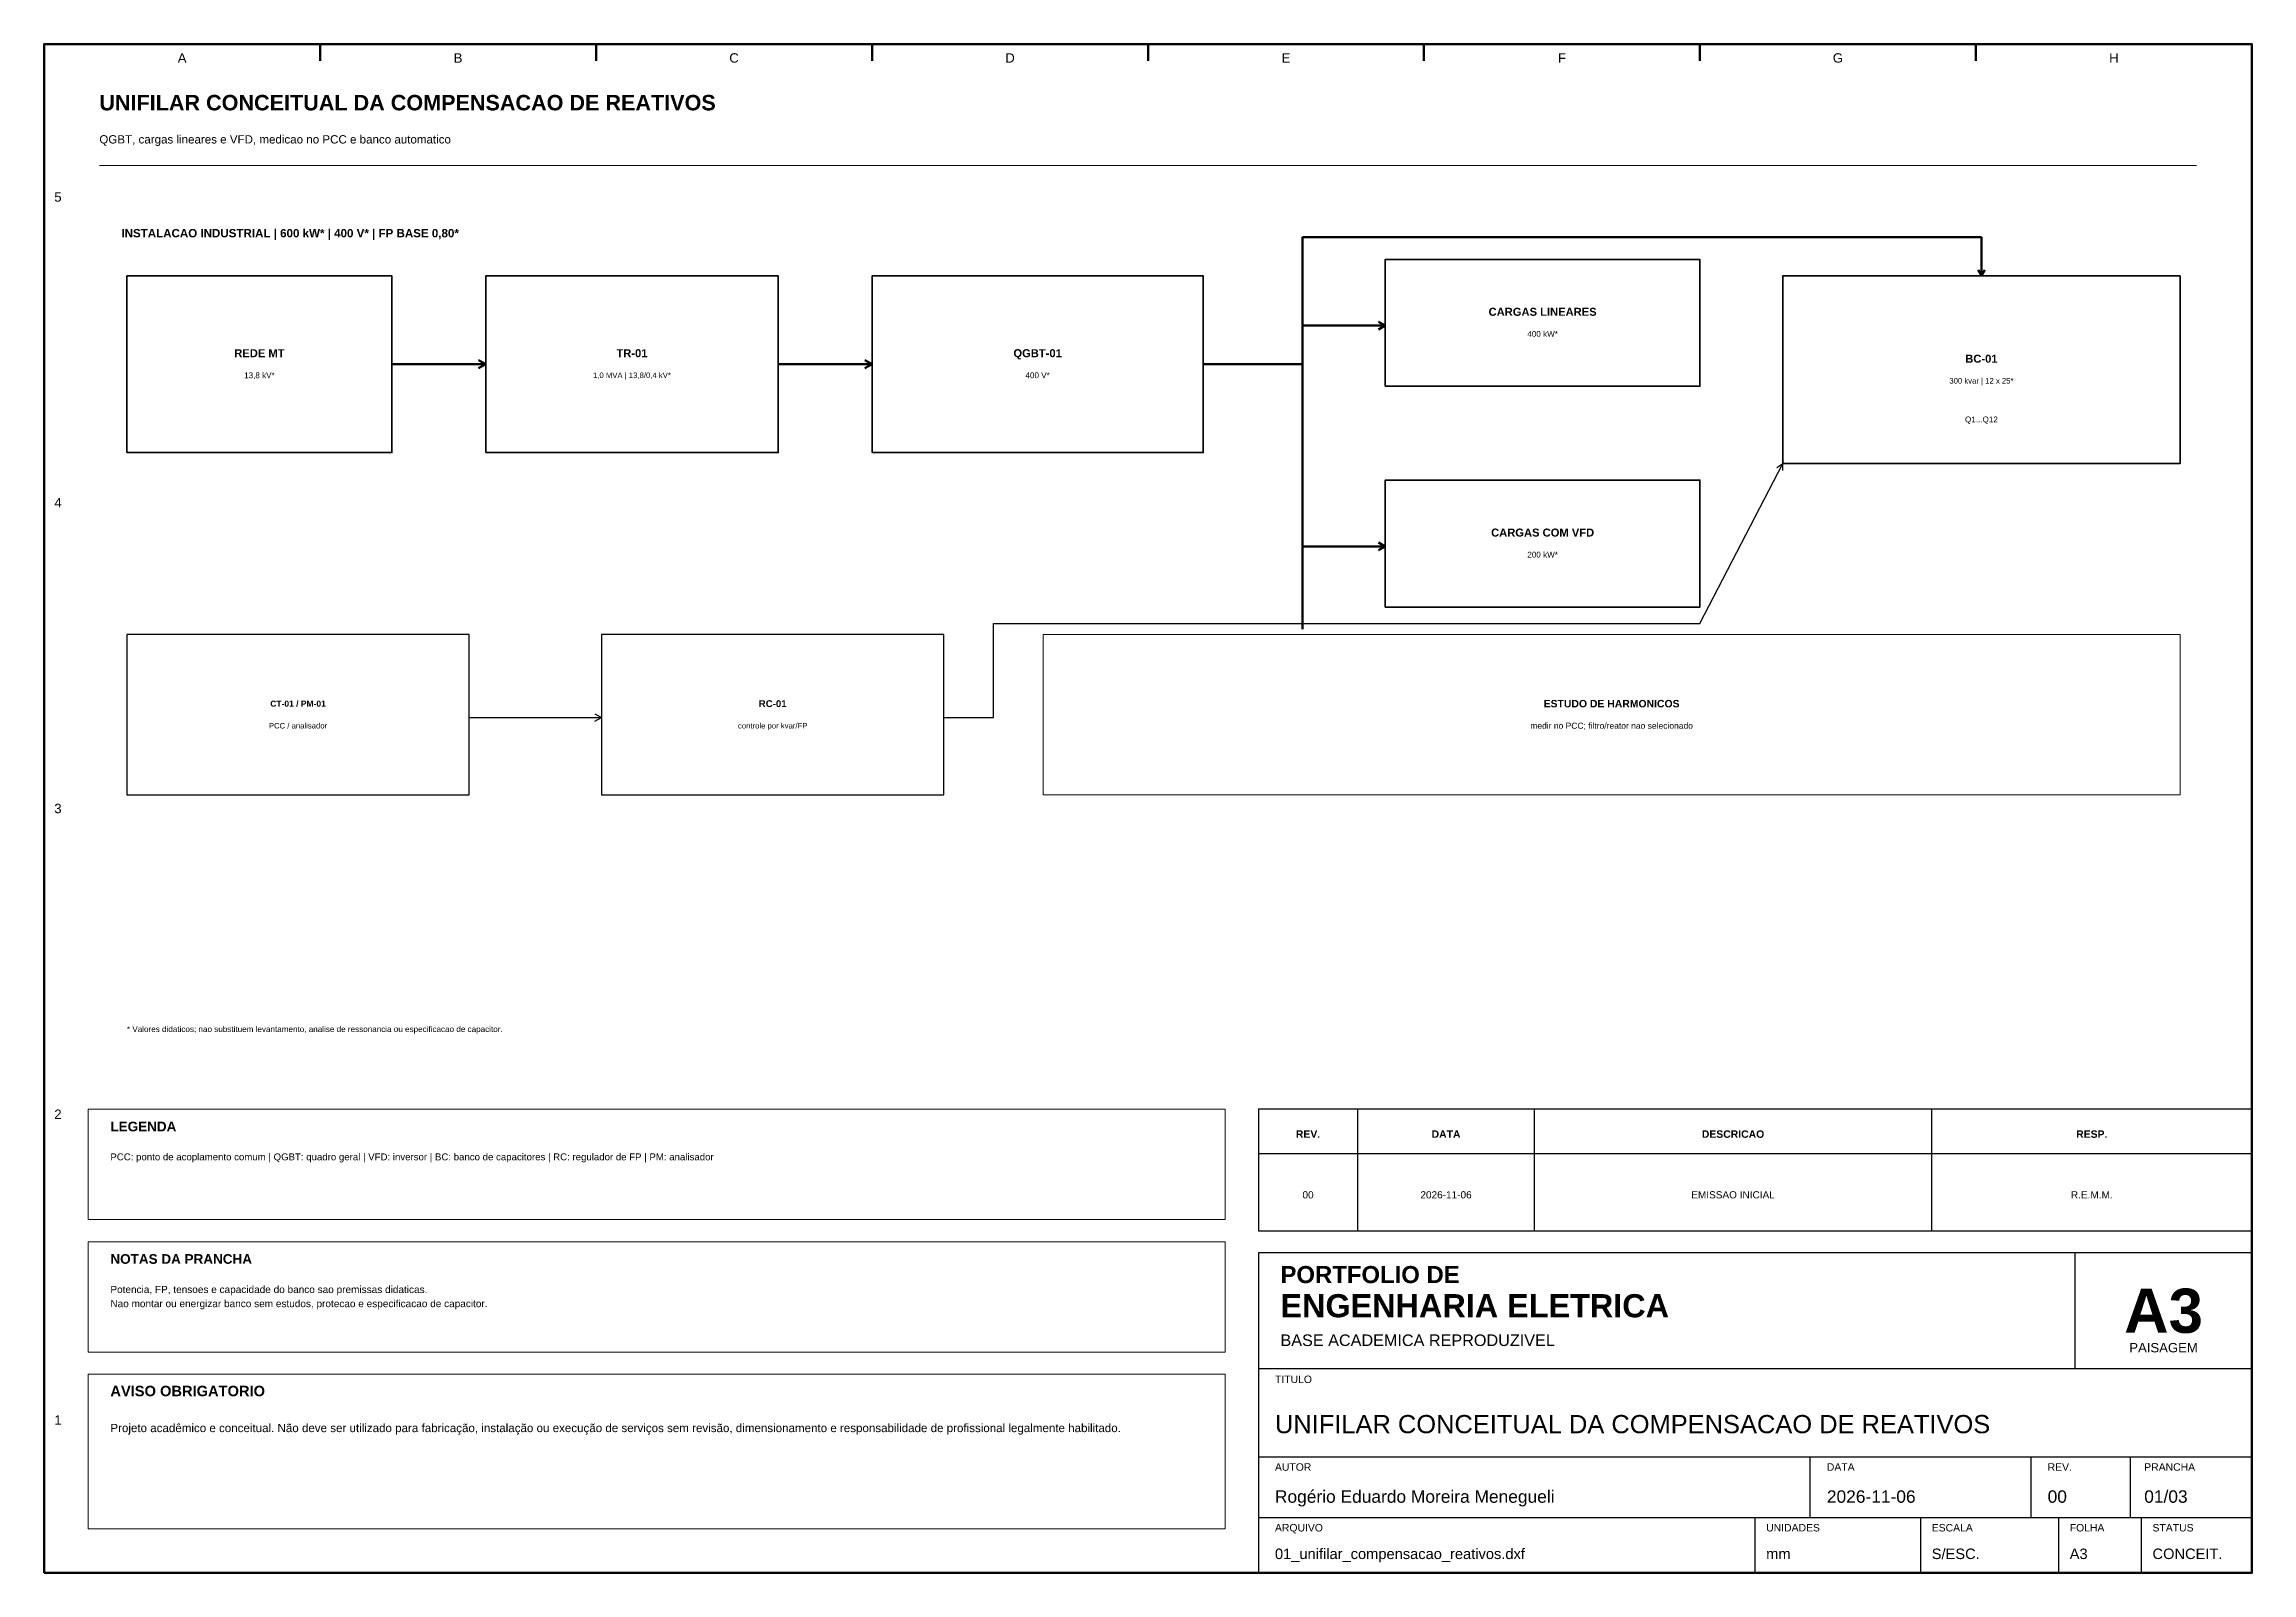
# Model space of a CAD drawing. Header units: millimetres. Extents: x 10 to 410, y 10 to 287.
import ezdxf
from ezdxf.enums import TextEntityAlignment as Align

# ---------------------------------------------------------------- set-up
doc = ezdxf.new("R2010")
doc.units = ezdxf.units.MM
for name, color, linetype, lineweight in [('00_MOLDURA', 7, 'CONTINUOUS', 50), ('01_CARIMBO', 7, 'CONTINUOUS', 25), ('02_TEXTO', 7, 'CONTINUOUS', 18), ('03_COTAS', 152, 'CONTINUOUS', 18), ('04_EQUIPAMENTOS', 32, 'CONTINUOUS', 35), ('05_POTENCIA', 12, 'CONTINUOUS', 50), ('06_COMANDO', 94, 'CONTINUOUS', 25), ('07_INSTRUMENTACAO', 202, 'CONTINUOUS', 25), ('12_LEGENDA', 7, 'CONTINUOUS', 18), ('13_NOTAS', 7, 'CONTINUOUS', 18)]:
    doc.layers.add(name, color=color, linetype=linetype, lineweight=lineweight)
doc.styles.add('PORTFOLIO_TEXTO', font='arial.ttf')
doc.styles.add('PORTFOLIO_TITULO', font='arialbd.ttf', dxfattribs={"width": 0.92})

# ---------------------------------------------------------------- blocks, each defined once
blk = doc.blocks.new('CARIMBO_A3')
at = {"layer": '01_CARIMBO'}
for p, q in [((148, 37), (148, 58)), ((0, 37), (180, 37)), ((0, 21), (180, 21)), ((100, 10), (100, 21)), ((140, 10), (140, 21)), ((158, 10), (158, 21)), ((0, 10), (180, 10)), ((90, 0), (90, 10)), ((120, 0), (120, 10)), ((145, 0), (145, 10)), ((160, 0), (160, 10))]:
    blk.add_line(p, q, dxfattribs=at)
blk.add_lwpolyline([(0, 0), (180, 0), (180, 58), (0, 58)], close=True, dxfattribs=at)
at = {"layer": '01_CARIMBO', "style": 'PORTFOLIO_TEXTO'}
for s, p in [('TITULO', (3, 34.4)), ('AUTOR', (3, 18.5)), ('DATA', (103, 18.5)), ('REV.', (143, 18.5)), ('PRANCHA', (160.5, 18.5)), ('ARQUIVO', (3, 7.5)), ('UNIDADES', (92, 7.5)), ('ESCALA', (122, 7.5)), ('FOLHA', (147, 7.5)), ('STATUS', (162, 7.5))]:
    blk.add_text(s, height=1.35, dxfattribs=at).set_placement(p)
at = {"layer": '02_TEXTO'}
for s, height, style, p in [('PORTFOLIO DE', 3.1, 'PORTFOLIO_TITULO', (4, 52.5)), ('ENGENHARIA ELETRICA', 4.2, 'PORTFOLIO_TITULO', (4, 46.3)), ('BASE ACADEMICA REPRODUZIVEL', 2.1, 'PORTFOLIO_TEXTO', (4, 41.1))]:
    blk.add_text(s, height=height, dxfattribs=dict(at, style=style)).set_placement(p)
for s, height, style, p in [('A3', 8, 'PORTFOLIO_TITULO', (164, 47.5)), ('PAISAGEM', 1.7, 'PORTFOLIO_TEXTO', (164, 40.8))]:
    blk.add_text(s, height=height, dxfattribs=dict(at, style=style)).set_placement(p, align=Align.MIDDLE_CENTER)
at = {"layer": '02_TEXTO', "style": 'PORTFOLIO_TEXTO'}
for tag, p, height in [('TITULO', (3, 25.3), 3.3), ('AUTOR', (3, 12.7), 2.25), ('DATA', (103, 12.7), 2.25), ('REVISAO', (143, 12.7), 2.25), ('PRANCHA', (160.5, 12.7), 2.25), ('ARQUIVO', (3, 2.5), 1.9), ('UNIDADES', (92, 2.5), 1.9), ('ESCALA', (122, 2.5), 1.9), ('FOLHA', (147, 2.5), 1.9), ('STATUS', (162, 2.5), 1.9)]:
    blk.add_attdef(tag, p, '', height=height, dxfattribs=at)

msp = doc.modelspace()

# ---------------------------------------------------------------- linework, layer by layer
at = {"layer": '00_MOLDURA'}
for p, q in [((60, 287), (60, 284)), ((110, 287), (110, 284)), ((160, 287), (160, 284)), ((210, 287), (210, 284)), ((260, 287), (260, 284)), ((310, 287), (310, 284)), ((360, 287), (360, 284))]:
    msp.add_line(p, q, dxfattribs=at)
msp.add_lwpolyline([(10, 10), (410, 10), (410, 287), (10, 287)], close=True, dxfattribs=at)
at = {"layer": '01_CARIMBO'}
for p, q in [((248, 72), (248, 94)), ((280, 72), (280, 94)), ((352, 72), (352, 94)), ((230, 86), (410, 86))]:
    msp.add_line(p, q, dxfattribs=at)
msp.add_lwpolyline([(230, 72), (410, 72), (410, 94), (230, 94)], close=True, dxfattribs=at)
at = {"layer": '03_COTAS'}
msp.add_line((20, 265), (400, 265), dxfattribs=at)
at = {"layer": '04_EQUIPAMENTOS'}
for points in [[(253, 225), (310, 225), (310, 248), (253, 248)], [(25, 213), (73, 213), (73, 245), (25, 245)], [(90, 213), (143, 213), (143, 245), (90, 245)], [(160, 213), (220, 213), (220, 245), (160, 245)], [(325, 211), (397, 211), (397, 245), (325, 245)], [(253, 185), (310, 185), (310, 208), (253, 208)]]:
    msp.add_lwpolyline(points, close=True, dxfattribs=at)
at = {"layer": '05_POTENCIA'}
for p, q in [((238, 246), (238, 252)), ((238, 252), (361, 252)), ((361, 252), (361, 245)), ((238, 181), (238, 246)), ((360.395, 246.1), (361, 245)), ((361.605, 246.1), (361, 245)), ((238, 236), (253, 236)), ((251.75, 236.6875), (253, 236)), ((251.75, 235.3125), (253, 236)), ((73, 229), (90, 229)), ((88.7, 229.715), (90, 229)), ((88.7, 228.285), (90, 229)), ((143, 229), (160, 229)), ((158.7, 229.715), (160, 229)), ((158.7, 228.285), (160, 229)), ((220, 229), (238, 229)), ((238, 196), (253, 196)), ((251.75, 196.6875), (253, 196)), ((251.75, 195.3125), (253, 196))]:
    msp.add_line(p, q, dxfattribs=at)
at = {"layer": '06_COMANDO'}
for p, q in [((310, 182), (325, 211)), ((323.9573, 210.3009), (325, 211)), ((325.032, 209.745), (325, 211)), ((182, 165), (182, 182)), ((182, 182), (310, 182)), ((173, 165), (182, 165))]:
    msp.add_line(p, q, dxfattribs=at)
at = {"layer": '07_INSTRUMENTACAO'}
for p in [(87, 165), (109.8, 165.66), (109.8, 164.34)]:
    msp.add_line(p, (111, 165), dxfattribs=at)
for points in [[(25, 151), (87, 151), (87, 180), (25, 180)], [(111, 151), (173, 151), (173, 180), (111, 180)]]:
    msp.add_lwpolyline(points, close=True, dxfattribs=at)
at = {"layer": '12_LEGENDA'}
msp.add_lwpolyline([(18, 74), (224, 74), (224, 94), (18, 94)], close=True, dxfattribs=at)
at = {"layer": '13_NOTAS'}
for points in [[(191, 151), (397, 151), (397, 180), (191, 180)], [(18, 50), (224, 50), (224, 70), (18, 70)], [(18, 18), (224, 18), (224, 46), (18, 46)]]:
    msp.add_lwpolyline(points, close=True, dxfattribs=at)

# ---------------------------------------------------------------- block references
at = {"layer": '01_CARIMBO'}
msp.add_blockref('CARIMBO_A3', (230, 10), dxfattribs=at).add_auto_attribs({'TITULO': 'UNIFILAR CONCEITUAL DA COMPENSACAO DE REATIVOS', 'AUTOR': 'Rogério Eduardo Moreira Menegueli', 'DATA': '2026-11-06', 'REVISAO': '00', 'PRANCHA': '01/03', 'ARQUIVO': '01_unifilar_compensacao_reativos.dxf', 'UNIDADES': 'mm', 'ESCALA': 'S/ESC.', 'FOLHA': 'A3', 'STATUS': 'CONCEIT.'})

# ---------------------------------------------------------------- texts
at = {"layer": '00_MOLDURA', "style": 'PORTFOLIO_TEXTO'}
for s, p in [('A', (35, 284.5)), ('B', (85, 284.5)), ('C', (135, 284.5)), ('D', (185, 284.5)), ('E', (235, 284.5)), ('F', (285, 284.5)), ('G', (335, 284.5)), ('H', (385, 284.5)), ('5', (12.5, 259.3)), ('4', (12.5, 203.9)), ('3', (12.5, 148.5)), ('2', (12.5, 93.1)), ('1', (12.5, 37.7))]:
    msp.add_text(s, height=1.7, dxfattribs=at).set_placement(p, align=Align.MIDDLE_CENTER)
at = {"layer": '01_CARIMBO', "style": 'PORTFOLIO_TITULO'}
for s, p in [('REV.', (239, 89.5)), ('DATA', (264, 89.5)), ('DESCRICAO', (316, 89.5)), ('RESP.', (381, 89.5))]:
    msp.add_text(s, height=1.35, dxfattribs=at).set_placement(p, align=Align.MIDDLE_CENTER)
at = {"layer": '02_TEXTO'}
for s, height, style, p in [('UNIFILAR CONCEITUAL DA COMPENSACAO DE REATIVOS', 2.8, 'PORTFOLIO_TITULO', (20, 275)), ('QGBT, cargas lineares e VFD, medicao no PCC e banco automatico', 1.5, 'PORTFOLIO_TEXTO', (20, 269))]:
    msp.add_text(s, height=height, dxfattribs=dict(at, style=style)).set_placement(p)
at = {"layer": '02_TEXTO', "style": 'PORTFOLIO_TEXTO'}
for s, height, p in [('400 kW*', 1.05, (281.5, 234.5)), ('13,8 kV*', 1.05, (49, 227)), ('1,0 MVA | 13,8/0,4 kV*', 1, (116.5, 227)), ('400 V*', 1.05, (190, 227)), ('300 kvar | 12 x 25*', 1, (361, 226)), ('200 kW*', 1.05, (281.5, 194.5)), ('PCC / analisador', 1, (56, 163.5)), ('controle por kvar/FP', 1, (142, 163.5)), ('medir no PCC; filtro/reator nao selecionado', 1.1, (294, 163.5)), ('00', 1.3, (239, 78.5)), ('2026-11-06', 1.3, (264, 78.5)), ('EMISSAO INICIAL', 1.3, (316, 78.5)), ('R.E.M.M.', 1.3, (381, 78.5))]:
    msp.add_text(s, height=height, dxfattribs=at).set_placement(p, align=Align.MIDDLE_CENTER)
at = {"layer": '04_EQUIPAMENTOS', "style": 'PORTFOLIO_TITULO'}
for s, p in [('CARGAS LINEARES', (281.5, 238.5)), ('REDE MT', (49, 231)), ('TR-01', (116.5, 231)), ('QGBT-01', (190, 231)), ('BC-01', (361, 230)), ('CARGAS COM VFD', (281.5, 198.5))]:
    msp.add_text(s, height=1.45, dxfattribs=at).set_placement(p, align=Align.MIDDLE_CENTER)
at = {"layer": '05_POTENCIA', "style": 'PORTFOLIO_TITULO'}
msp.add_text('INSTALACAO INDUSTRIAL | 600 kW* | 400 V* | FP BASE 0,80*', height=1.5, dxfattribs=at).set_placement((24, 252))
at = {"layer": '06_COMANDO', "style": 'PORTFOLIO_TEXTO'}
msp.add_text('Q1...Q12', height=1.05, dxfattribs=at).set_placement((361, 219), align=Align.MIDDLE_CENTER)
at = {"layer": '07_INSTRUMENTACAO', "style": 'PORTFOLIO_TITULO'}
for s, height, p in [('CT-01 / PM-01', 1.1, (56, 167.5)), ('RC-01', 1.25, (142, 167.5))]:
    msp.add_text(s, height=height, dxfattribs=at).set_placement(p, align=Align.MIDDLE_CENTER)
at = {"layer": '12_LEGENDA', "style": 'PORTFOLIO_TITULO'}
msp.add_text('LEGENDA', height=1.75, dxfattribs=at).set_placement((22, 90))
at = {"layer": '12_LEGENDA', "insert": (22, 86), "char_height": 1.25, "width": 198, "attachment_point": 1, "line_spacing_factor": 1.18, "style": 'PORTFOLIO_TEXTO'}
msp.add_mtext('PCC: ponto de acoplamento comum | QGBT: quadro geral | VFD: inversor | BC: banco de capacitores | RC: regulador de FP | PM: analisador', dxfattribs=at)
at = {"layer": '13_NOTAS', "style": 'PORTFOLIO_TITULO'}
msp.add_text('ESTUDO DE HARMONICOS', height=1.35, dxfattribs=at).set_placement((294, 167.5), align=Align.MIDDLE_CENTER)
at = {"layer": '13_NOTAS'}
for s, height, style, p in [('* Valores didaticos; nao substituem levantamento, analise de ressonancia ou especificacao de capacitor.', 1.05, 'PORTFOLIO_TEXTO', (25, 108)), ('NOTAS DA PRANCHA', 1.75, 'PORTFOLIO_TITULO', (22, 66)), ('AVISO OBRIGATORIO', 1.9, 'PORTFOLIO_TITULO', (22, 42))]:
    msp.add_text(s, height=height, dxfattribs=dict(at, style=style)).set_placement(p)
at = {"layer": '13_NOTAS', "width": 198, "attachment_point": 1, "line_spacing_factor": 1.18, "style": 'PORTFOLIO_TEXTO'}
for s, insert, char_height in [('Potencia, FP, tensoes e capacidade do banco sao premissas didaticas.\\PNao montar ou energizar banco sem estudos, protecao e especificacao de capacitor.', (22, 62), 1.3), ('Projeto acadêmico e conceitual. Não deve ser utilizado para fabricação, instalação ou execução de serviços sem revisão, dimensionamento e responsabilidade de profissional legalmente habilitado.', (22, 37), 1.5)]:
    msp.add_mtext(s, dxfattribs=dict(at, insert=insert, char_height=char_height))

doc.saveas('drawing.dxf')
